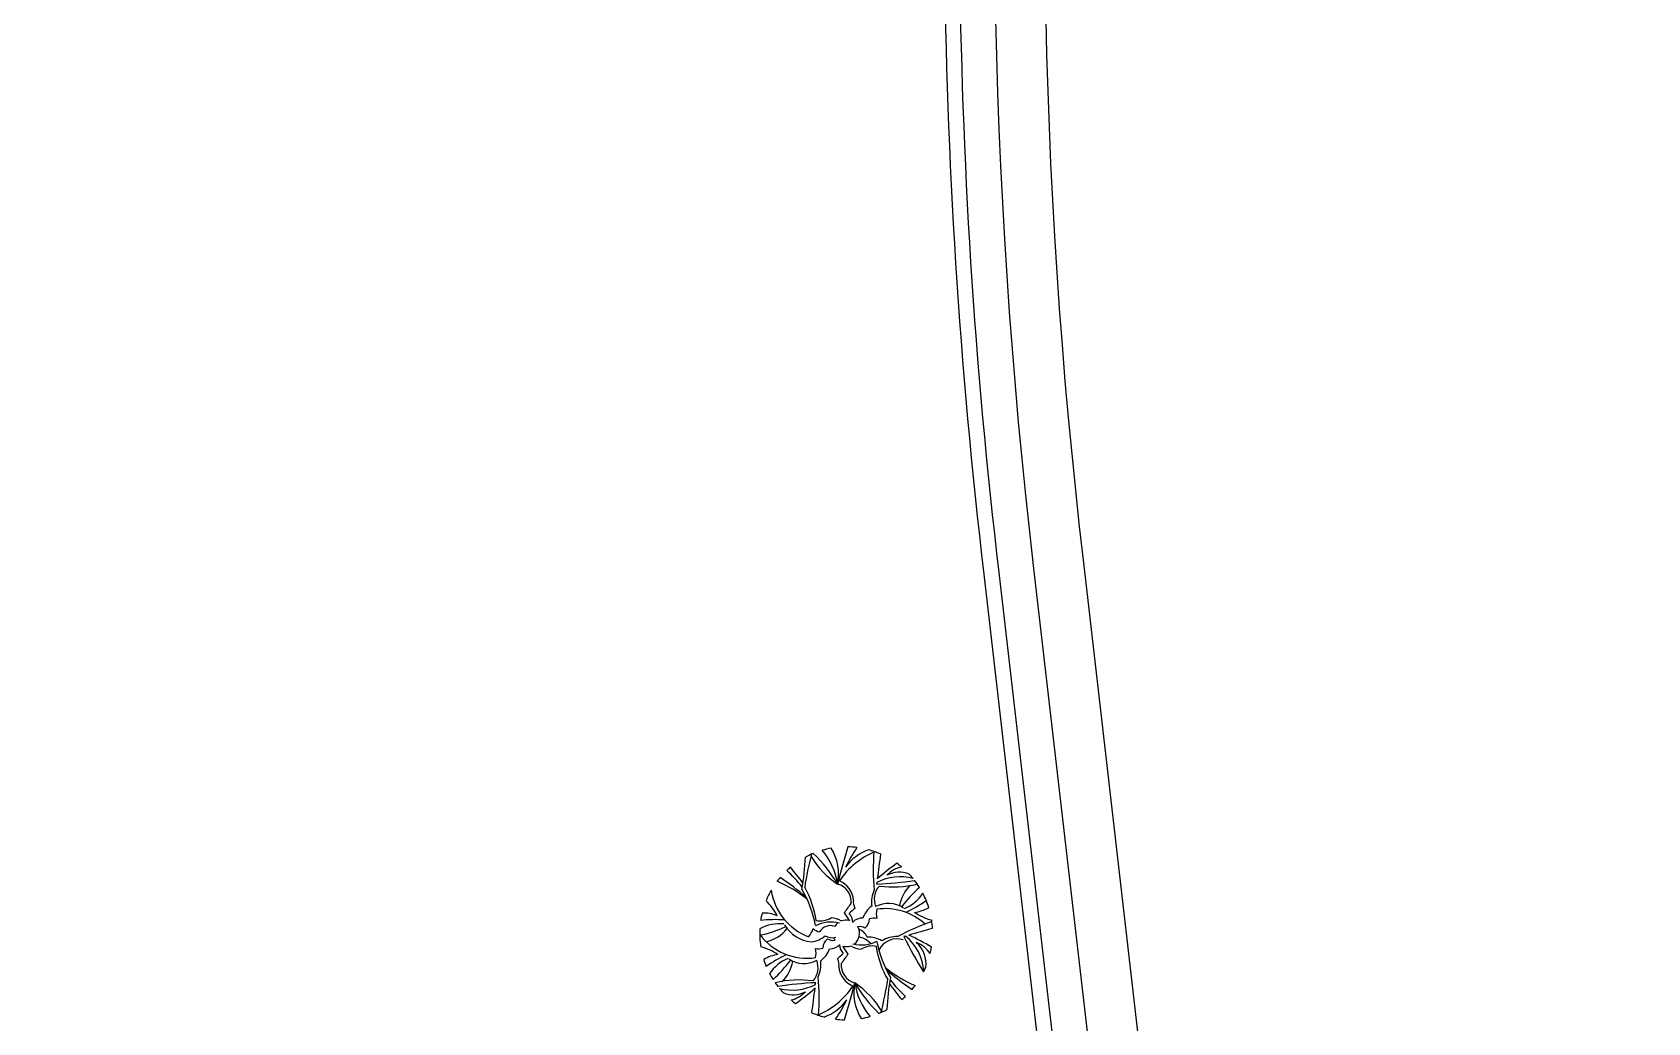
# Model space of a CAD drawing. Header units: millimetres. Extents: x 2680932 to 6187768, y 127588 to 383208.
# Drawn here: x 2914029 to 2920473, y 151532 to 155483 of the extents above; entities that cross this region are included whole.
import ezdxf

# ---------------------------------------------------------------- set-up
doc = ezdxf.new("R2010")
doc.units = ezdxf.units.MM
doc.header["$LTSCALE"] = 20
for name, color, linetype in [('家具内线', 36, 'Continuous'), ('家具外线', 255, 'Continuous'), ('标注', 6, 'Continuous'), ('装饰一', 201, 'Continuous'), ('阳台栏杆', 149, 'Continuous')]:
    doc.layers.add(name, color=color, linetype=linetype)

# ---------------------------------------------------------------- blocks, each defined once
blk = doc.blocks.new('MK-ZW-0233')
at = {"layer": '家具内线'}
for centre, radius, start, end in [((-125359, 5786.4), 533.6, 24.6827, 34.57363), ((-124654.8, 5924), 233.8, 136.9242, 187.8864), ((-123992.2, 6391), 888.3, 198.36235, 207.97636), ((-124624.8, 5877), 200.5, 93.27508, 139.99029), ((-125383.4, 5962.2), 408.7, 351.65194, 13.0282), ((-124874.2, 6127.4), 146.8, 222.83829, 259.70043), ((-124802.3, 5937.3), 107, 144.94984, 207.92099), ((-80631.4, 18175.9), 45793.7, 195.41189, 195.42072), ((-124647.8, 5972.7), 128.8, 179.27736, 208.73102), ((-124794, 6275.2), 391, 278.22089, 298.87715), ((-124770.7, 4831.9), 1113.3, 74.55089, 81.44956), ((-125037.6, 6767.2), 888.3, 264.86767, 274.76991), ((-124835.4, 5994), 299.7, 200.88436, 236.49294), ((-124924.9, 5963.5), 81.3, 228.25915, 290.16185), ((-124911.5, 5999.7), 128.8, 246.0709, 275.52457), ((-124814.3, 5934.5), 105.7, 216.60048, 249.26983), ((-124867.1, 5974.3), 84.6, 256.79745, 282.12418), ((-124787.8, 5877.7), 63.1, 167.3636, 193.96481), ((-124689.8, 5801.6), 88.7, 133.82955, 168.04279), ((-124669.5, 5857.6), 105.7, 149.80693, 182.47629), ((-124879.1, 5831.2), 134.3, 344.60018, 26.38619), ((-124662.3, 5870.8), 77.8, 166.08067, 212.85743), ((-124290, 5593.3), 368, 120.46812, 145.53379), ((-124914.9, 5706.1), 93.9, 94.97319, 156.17853), ((-124913.8, 5839.2), 40.8, 255.9902, 302.77409), ((-124605.1, 6050.5), 377.7, 220.5484, 225.38239), ((-124796.6, 5833.8), 55.1, 178.03393, 223.78906), ((-124850.1, 5812.4), 50.1, 39.10092, 88.7068), ((-124777.8, 5821.3), 40.4, 145.84484, 189.7004), ((-124791.3, 5768.9), 53.1, 36.22772, 119.87901), ((-124755.1, 5801.6), 55.1, 111.24039, 161.03321), ((-124839.5, 5841.9), 112.7, 330.68845, 353.17807), ((-124664.7, 5821.5), 74, 264.90955, 344.36645), ((-125291.8, 5944.5), 368, 301.65017, 325.53379), ((-124917.1, 5716.3), 74, 84.90955, 164.36645), ((-126641.6, 3448.7), 2911.7, 52.60088, 53.52162), ((-125059.3, 6074.9), 364.2, 300.74049, 306.6817), ((-124834.5, 5742.9), 52.7, 90.51035, 132.85289), ((-124742.3, 5695.9), 112.7, 150.68845, 173.17807), ((-124791.3, 5768.9), 53.1, 165.5822, 200.6279), ((-124747.2, 5794.9), 52.7, 270.51035, 312.85289), ((-124785.2, 5704), 55.1, 358.03393, 43.78906), ((-124791.3, 5768.9), 53.1, 344.76932, 19.68172), ((-124522.5, 5462.9), 364.2, 120.74049, 126.6817), ((-124976.7, 5487.3), 377.7, 40.5484, 45.38239), ((-122940.1, 8089.1), 2911.7, 232.60088, 233.52162), ((-124668, 5698.6), 40.8, 75.9902, 122.77409), ((-124666.8, 5831.7), 93.9, 274.97319, 336.17853), ((-124746.4, 5543.8), 299.7, 21.41346, 56.49294), ((-124919.5, 5667), 77.8, 346.08067, 32.85743), ((-124829.6, 5713.3), 55.1, 328.98854, 14.74366), ((-124863.1, 5616.7), 105.7, 7.55508, 40.22443), ((-124791.3, 5768.9), 53.1, 288.13888, 300.71571), ((-124804, 5716.5), 40.4, 325.84484, 9.7004), ((-124731.7, 5725.4), 50.1, 219.10092, 268.7068), ((-124794, 5660.1), 63.1, 347.3636, 13.96481), ((-124767.5, 5603.3), 105.7, 36.60048, 69.26983), ((-124811, 6705.9), 1113.3, 254.50699, 261.44956), ((-124787.7, 5262.6), 391, 98.22089, 118.87715), ((-124895.8, 5643.6), 137.6, 299.47117, 354.2383), ((-124927, 5613.8), 233.8, 305.67687, 7.8864), ((-124714.7, 5563.5), 84.6, 76.79745, 102.12418), ((-124779.4, 5600.5), 107, 324.94984, 27.92099), ((-124656.9, 5574.3), 81.3, 48.25915, 110.16185), ((-124670.3, 5538.1), 128.8, 66.0709, 95.52457), ((-124544.1, 4770.6), 888.3, 84.91492, 94.76991), ((-125347.2, 5300), 574.5, 12.45444, 23.20511), ((-124904.3, 5419), 146.8, 13.79289, 50.65503)]:
    blk.add_arc(centre, radius, start, end, dxfattribs=at)
at = {"layer": '家具外线'}
for centre, radius, start, end in [((-124791.3, 5768.9), 345, 121.6472, 127.3098), ((-124544.7, 6446.4), 574.5, 221.91145, 232.25051), ((-124791.3, 5768.9), 345, 106.92605, 117.0852), ((-125046.6, 5935.2), 171.8, 23.12712, 55.12173), ((-125017.4, 6025.8), 145.5, 6.41341, 30.22352), ((-125058.1, 6170.1), 225.2, 325.33829, 344.61462), ((-124791.3, 5768.9), 345, 92.75955, 98.27873), ((-80631.4, 18175.9), 45793.7, 195.27222, 195.39469), ((-123941.8, 5619.5), 930.4, 148.25336, 154.55818), ((-125372.6, 7258.8), 1393.7, 295.32562, 301.96399), ((-124644.6, 6007.3), 115.1, 123.19742, 159.22386), ((-124669.9, 5978.4), 107.9, 80.83153, 139.70624), ((-124791.3, 5768.9), 345, 75.9695, 80.28152), ((-124791.3, 5768.9), 345, 63.0406, 66.32234), ((-124925.4, 5981.7), 107.9, 157.89696, 206.49978), ((-124791.3, 5768.9), 345, 128.78969, 132.74213), ((-124814.5, 5983.2), 200.5, 164.19, 206.78384), ((-126379.2, 5840.4), 1393.7, 2.11916, 8.3735), ((-124686.4, 5970.7), 81.3, 161.46561, 242.6331), ((-125070.3, 6262.6), 537.3, 320.90272, 335.76221), ((-125679.5, 6812.7), 1361.9, 319.5013, 324.90283), ((-124879.1, 6318.4), 464.9, 306.20085, 317.26983), ((-124791.3, 5768.9), 345, 49.0769, 52.32984), ((-124791.3, 5768.9), 345, 39.49967, 42.70241), ((-124791.3, 5768.9), 345, 139.74222, 143.65007), ((-124308.7, 6509.5), 930.4, 215.17844, 221.35173), ((-124942.1, 6016.4), 115.1, 192.28776, 226.01741), ((-124840.3, 6333.8), 450.6, 280.58734, 300.28202), ((-124440.2, 6845.4), 917.7, 259.09669, 267.16808), ((-125912.5, 7720.1), 2219, 306.64539, 308.70288), ((-124791.3, 5768.9), 345, 21.73277, 27.60754), ((-124791.3, 5768.9), 345, 156.12918, 164.5076), ((-118782.9, 51263.5), 45793.7, 262.06233, 262.18823), ((-118782.9, 51263.5), 45793.7, 262.20543, 262.21427), ((-124874.3, 6290.5), 563.8, 299.87736, 315.69835), ((-124791.3, 5768.9), 345, 172.34611, 178.34788), ((-124808.7, 6272.4), 560.9, 234.65302, 243.84954), ((-124943.8, 5922.4), 190.1, 198.82358, 233.86369), ((-124632.4, 6072.3), 273.5, 278.19953, 309.41903), ((-124552.2, 5988.2), 191.1, 257.54831, 301.9711), ((-125258, 3221.6), 2664.2, 72.26365, 75.55526), ((-124791.3, 5768.9), 345, 9.53573, 15.4786), ((-124323.8, 8316.2), 2664.2, 252.24707, 255.55526), ((-125029.6, 5549.6), 191.1, 77.54831, 122.20594), ((-124949.4, 5465.5), 273.5, 98.19953, 129.58029), ((-124707.5, 5247.3), 563.8, 119.87736, 135.77328), ((-124791.3, 5768.9), 53.1, 149.16689, 149.82838), ((-124702.7, 5706.6), 134.3, 164.60018, 206.38619), ((-124791.3, 5768.9), 53.1, 217.25623, 238.14647), ((-124637.9, 5615.4), 190.1, 19.20913, 53.86369), ((-124773, 5265.4), 560.9, 54.73817, 63.84954), ((-124791.3, 5768.9), 345, 352.42084, 358.38098), ((-124791.3, 5768.9), 345, 189.61182, 195.56913), ((-124772.5, 5706), 50.1, 159.15464, 239.66141), ((-124791.3, 5768.9), 345, 336.14072, 344.70974), ((-124791.3, 5768.9), 345, 201.83357, 207.60742), ((-125141.6, 4692.4), 917.7, 79.09669, 87.21435), ((-123902.3, 4725.2), 1361.9, 139.5013, 144.92216), ((-124511.5, 5275.2), 537.3, 140.90272, 155.80862), ((-124741.5, 5204), 450.6, 100.58734, 120.28202), ((-124997.4, 5703.3), 233.8, 277.63716, 338.841), ((-124858.7, 5679.2), 63.1, 318.3182, 344.91941), ((-124836.2, 5556.3), 84.6, 47.75205, 73.07879), ((-124198.4, 5575.6), 408.7, 171.65194, 192.96112), ((-123202.6, 5697.4), 1393.7, 182.11916, 188.35105), ((-130798.9, -39725.7), 45793.7, 82.20543, 82.21427), ((-124767.3, 5554.6), 200.5, 344.43278, 26.78384), ((-125273.1, 5028.3), 930.4, 35.21853, 41.35173), ((-130798.9, -39725.7), 45793.7, 82.06323, 82.18823), ((-123669.3, 3817.7), 2219, 126.64539, 128.71703), ((-124791.3, 5768.9), 345, 219.58114, 222.79703), ((-124702.6, 5219.5), 464.9, 126.20085, 137.33402), ((-125037, 5091.4), 574.5, 41.95392, 52.25051), ((-124707.6, 5410.4), 146.8, 42.83829, 79.70043), ((-124639.7, 5521.4), 115.1, 12.65599, 46.01741), ((-124656.3, 5556.1), 107.9, 338.55365, 26.49978), ((-124791.3, 5768.9), 345, 319.89151, 323.75235), ((-124791.3, 5768.9), 345, 229.18137, 232.44753), ((-124764.3, 5292.3), 225.2, 116.29289, 135.34231), ((-124729.7, 5438.3), 145.5, 157.36801, 181.58523), ((-124314.9, 5481.7), 533.6, 175.6373, 185.75352), ((-124660.2, 5503.3), 171.8, 174.08172, 207.28069), ((-124523.7, 5367.7), 225.2, 145.33829, 164.57497), ((-124564.3, 5512), 145.5, 186.41341, 210.12233), ((-124222.7, 5751.4), 533.6, 204.6827, 214.53962), ((-124535.2, 5602.6), 171.8, 203.12712, 234.98244), ((-124791.3, 5768.9), 345, 304.31775, 307.44782), ((-124791.3, 5768.9), 345, 308.99656, 313.01378), ((-124791.3, 5768.9), 345, 239.51926, 247.28571), ((-124791.3, 5768.9), 345, 255.92079, 260.90074), ((-124791.3, 5768.9), 345, 266.39417, 278.40986), ((-124791.3, 5768.9), 345, 287.03208, 291.94432), ((-124791.3, 5768.9), 345, 297.15937, 301.73606)]:
    blk.add_arc(centre, radius, start, end, dxfattribs=at)

msp = doc.modelspace()

# ---------------------------------------------------------------- linework, layer by layer
at = {"layer": '装饰一'}
for points in [[(2941370.5, 180618.6), (2940782.7, 208126.9, 0.419225), (2938602.5, 210180.4), (2912528.2, 209177.6, 0.18894), (2911525.2, 208739.4), (2887652.7, 184866.8, 0.195167), (2887213.5, 183827.8), (2886726.2, 150040.1, 0.410933), (2888479.9, 148214.7), (2916145.6, 147505.4, 0.455994), (2918591.3, 150179.7), (2918223.5, 153367.4, -0.433347), (2939381.7, 178476.6, 0.405051)], [(2941170.6, 180614.3), (2940582.8, 208122.6, 0.419225), (2938610.2, 209980.6), (2912535.9, 208977.7, 0.18894), (2911666.6, 208597.9), (2887794.1, 184725.4, 0.195167), (2887413.5, 183824.9), (2886926.2, 150037.2, 0.410933), (2888485, 148414.7), (2916150.7, 147705.3, 0.455994), (2918392.6, 150156.7), (2918024.8, 153344.2, -0.433344), (2939371.2, 178676.4, 0.405051)]]:
    msp.add_lwpolyline(points, format="xyb", close=True, dxfattribs=at)
at = {"layer": '阳台栏杆'}
for points in [[(2934643.7, 178066.2, -0.052457), (2939363.8, 178816.2, 0.405051), (2941030.6, 180611.3), (2940442.8, 208119.6, 0.419225), (2938615.6, 209840.7), (2912541.3, 208837.8, 0.18894), (2911765.6, 208498.9), (2887893.1, 184626.4, 0.195167), (2887553.5, 183822.9), (2887066.2, 150035.2, 0.410933), (2888488.6, 148554.6), (2916154.3, 147845.3, 0.455994), (2918253.5, 150140.7), (2917885.8, 153327.9, -0.027241), (2917728.8, 155809.9, -0.027241)], [(2934643.7, 178128.3, -0.052281), (2939360.6, 178876.1, 0.405051), (2940970.6, 180610), (2940382.8, 208118.3, 0.419225), (2938617.9, 209780.7), (2912543.6, 208777.9, 0.18894), (2911808.1, 208456.5), (2887935.6, 184584, 0.195167), (2887613.5, 183822.1), (2887126.2, 150034.3, 0.410933), (2888490.1, 148614.6), (2916155.8, 147905.2, 0.455994), (2918193.9, 150133.8), (2917826.2, 153321, -0.027246), (2917668.8, 155809.9, -0.027246)]]:
    msp.add_lwpolyline(points, format="xyb", dxfattribs=at)

# ---------------------------------------------------------------- block references
at = {"layer": '标注', "rotation": 270.4944929449466}
msp.add_blockref('MK-ZW-0233', (2912584, 27052.2), dxfattribs=at)

doc.saveas('drawing.dxf')
